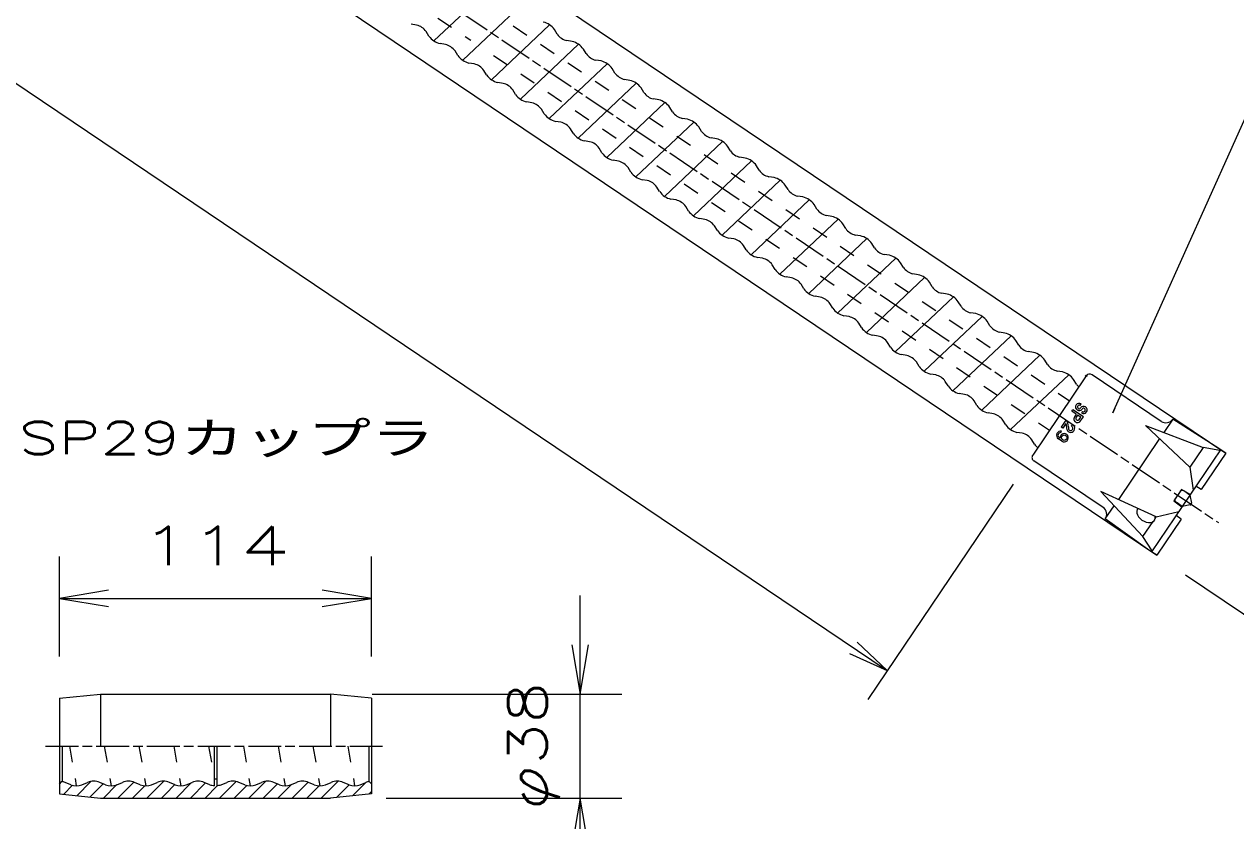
# Model space of a CAD drawing. Units: millimetres at full size; details may follow other scales. Extents: x -55 to 1935, y -55 to 1395.
# Drawn here: x 1101.9 to 1544.3, y 434.5 to 725.6 of the extents above; entities that cross this region are included whole.
import ezdxf
from ezdxf.enums import TextEntityAlignment as Align

# ---------------------------------------------------------------- set-up
doc = ezdxf.new("R2010")
doc.units = ezdxf.units.MM
doc.header["$PDMODE"] = 32
doc.header["$PDSIZE"] = 0.5
doc.linetypes.add('CHAIN', pattern=[18.5, 12, -1.5, 3.5, -1.5])
doc.linetypes.add('DASHED_SPACED', pattern=[12, 6, -6])
for name, color, linetype, lineweight in [('1 外形線', 7, 'Continuous', 25), ('2 細い実線', 3, 'Continuous', 25), ('3 隠れ線', 2, 'DASHED_SPACED', 25), ('4 中心線', 1, 'CHAIN', 25), ('6 寸法線', 4, 'Continuous', 25)]:
    doc.layers.add(name, color=color, linetype=linetype, lineweight=lineweight)
doc.styles.add('simplex.shx', font='')
doc.styles.get('simplex.shx').set_extended_font_data('simplex.shx')

# ---------------------------------------------------------------- blocks, each defined once
blk = doc.blocks.new('open_arrow')
at = {"color": 0, "linetype": 'Continuous', "lineweight": -2}
blk.add_lwpolyline([(7.5, 1.25), (0, 0), (7.5, -1.25)], dxfattribs=at)

msp = doc.modelspace()

# ---------------------------------------------------------------- linework, layer by layer
at = {"layer": '1 外形線'}
for p, q in [((1055.49, 896.019), (1540.581, 568.821)), ((1030.327, 858.712), (1515.417, 531.514)), ((1251.503, 719.476), (1272.704, 739.552)), ((1262.032, 712.374), (1283.233, 732.451)), ((1245.193, 725.258), (1243.27, 725.57)), ((1249.709, 721.227), (1248.699, 722.893)), ((1272.561, 705.272), (1293.762, 725.349)), ((1296.566, 721.932), (1295.556, 723.597)), ((1255.722, 718.156), (1253.799, 718.469)), ((1283.089, 698.171), (1304.291, 718.247)), ((1301.995, 719.254), (1300.072, 719.567)), ((1260.238, 714.126), (1259.228, 715.791)), ((1307.095, 714.83), (1306.085, 716.496)), ((1312.523, 712.153), (1310.601, 712.465)), ((1266.251, 711.054), (1264.328, 711.367)), ((1270.767, 707.024), (1269.757, 708.69)), ((1293.618, 691.069), (1314.819, 711.145)), ((1317.623, 707.728), (1316.613, 709.394)), ((1276.779, 703.952), (1274.857, 704.265)), ((1304.147, 683.967), (1325.348, 704.044)), ((1323.052, 705.051), (1321.129, 705.363)), ((1281.295, 699.922), (1280.285, 701.588)), ((1328.152, 700.627), (1327.142, 702.292)), ((1287.308, 696.851), (1285.385, 697.163)), ((1291.824, 692.82), (1290.814, 694.486)), ((1314.676, 676.865), (1335.877, 696.942)), ((1333.581, 697.949), (1331.658, 698.262)), ((1338.681, 693.525), (1337.671, 695.19)), ((1297.837, 689.749), (1295.914, 690.062)), ((1344.11, 690.847), (1342.187, 691.16)), ((1302.353, 685.719), (1301.343, 687.384)), ((1325.204, 669.764), (1346.406, 689.84)), ((1349.21, 686.423), (1348.2, 688.089)), ((1308.366, 682.647), (1306.443, 682.96)), ((1335.733, 662.662), (1356.935, 682.739)), ((1354.639, 683.746), (1352.716, 684.058)), ((1312.882, 678.617), (1311.872, 680.283)), ((1359.739, 679.321), (1358.729, 680.987)), ((1365.167, 676.644), (1363.244, 676.956)), ((1318.895, 675.546), (1316.972, 675.858)), ((1323.411, 671.515), (1322.4, 673.181)), ((1346.262, 655.56), (1367.463, 675.637)), ((1370.267, 672.22), (1369.257, 673.885)), ((1329.423, 668.444), (1327.501, 668.756)), ((1356.791, 648.458), (1377.992, 668.535)), ((1375.696, 669.542), (1373.773, 669.855)), ((1333.939, 664.413), (1332.929, 666.079)), ((1380.796, 665.118), (1379.786, 666.783)), ((1339.952, 661.342), (1338.029, 661.655)), ((1367.32, 641.357), (1388.521, 661.433)), ((1386.225, 662.44), (1384.302, 662.753)), ((1391.325, 658.016), (1390.315, 659.682)), ((1344.468, 657.312), (1343.458, 658.977)), ((1396.754, 655.339), (1394.831, 655.651)), ((1350.481, 654.24), (1348.558, 654.553)), ((1354.997, 650.21), (1353.987, 651.876)), ((1377.848, 634.255), (1399.05, 654.332)), ((1401.854, 650.914), (1400.844, 652.58)), ((1361.01, 647.139), (1359.087, 647.451)), ((1388.377, 627.153), (1409.579, 647.23)), ((1407.282, 648.237), (1405.36, 648.55)), ((1365.526, 643.108), (1364.516, 644.774)), ((1412.382, 643.813), (1411.372, 645.478)), ((1417.811, 641.135), (1415.888, 641.448)), ((1371.539, 640.037), (1369.616, 640.349)), ((1376.054, 636.007), (1375.044, 637.672)), ((1398.906, 620.051), (1420.107, 640.128)), ((1422.911, 636.711), (1421.901, 638.376)), ((1382.067, 632.935), (1380.145, 633.248)), ((1409.435, 612.95), (1430.636, 633.026)), ((1428.34, 634.033), (1426.417, 634.346)), ((1386.583, 628.905), (1385.573, 630.57)), ((1433.44, 629.609), (1432.43, 631.275)), ((1392.596, 625.833), (1390.673, 626.146)), ((1419.963, 605.848), (1441.165, 625.925)), ((1438.869, 626.932), (1436.946, 627.244)), ((1443.969, 622.507), (1442.959, 624.173)), ((1397.112, 621.803), (1396.102, 623.469)), ((1449.398, 619.83), (1447.475, 620.143)), ((1403.125, 618.732), (1401.202, 619.044)), ((1407.641, 614.701), (1406.631, 616.367)), ((1430.492, 598.746), (1451.694, 618.823)), ((1454.498, 615.406), (1453.488, 617.071)), ((1413.654, 611.63), (1411.731, 611.942)), ((1441.021, 591.644), (1462.222, 611.721)), ((1459.926, 612.728), (1458.004, 613.041)), ((1418.17, 607.6), (1417.159, 609.265)), ((1465.026, 608.304), (1464.016, 609.969)), ((1424.182, 604.528), (1422.26, 604.841)), ((1428.698, 600.498), (1427.688, 602.163)), ((1451.55, 584.543), (1472.751, 604.619)), ((1470.455, 605.627), (1468.532, 605.939)), ((1475.555, 601.202), (1474.545, 602.868)), ((1434.711, 597.426), (1432.788, 597.739)), ((1462.079, 577.441), (1483.28, 597.518)), ((1480.984, 598.525), (1479.061, 598.837)), ((1517.069, 580.458), (1491.783, 597.514)), ((1439.227, 593.396), (1438.217, 595.062)), ((1489.701, 597.109), (1470.129, 568.093)), ((1486.084, 594.1), (1485.074, 595.766)), ((1445.24, 590.325), (1443.317, 590.637)), ((1449.756, 586.294), (1448.746, 587.96)), ((1484.425, 584.127), (1484.811, 584.699)), ((1486.026, 583.046), (1484.425, 584.127)), ((1488.624, 582.126), (1484.811, 584.699)), ((1487.445, 586.24), (1487.831, 586.812)), ((1488.359, 584.098), (1487.973, 583.526)), ((1455.769, 583.223), (1453.846, 583.536)), ((1460.285, 579.193), (1459.275, 580.858)), ((1482.278, 580.945), (1480.528, 578.349)), ((1482.248, 579.666), (1481.1, 577.963)), ((1486.026, 583.046), (1485.378, 582.085)), ((1486.484, 582.738), (1485.964, 581.967)), ((1487.666, 581.94), (1486.484, 582.738)), ((1487.147, 581.17), (1487.666, 581.94)), ((1487.59, 580.593), (1488.624, 582.126)), ((1521.232, 581.267), (1517.969, 576.429)), ((1538.094, 570.499), (1521.232, 581.267)), ((1466.298, 576.121), (1464.375, 576.434)), ((1480.367, 576.346), (1480.694, 576.831)), ((1481.1, 577.963), (1480.528, 578.349)), ((1484.312, 578.652), (1484.698, 579.23)), ((1527.518, 563.761), (1511.262, 579.003)), ((1511.262, 579.003), (1532.342, 570.913)), ((1470.813, 572.091), (1469.803, 573.757)), ((1480.776, 573.239), (1479.491, 574.105)), ((1480.119, 574.318), (1479.786, 574.542)), ((1516.434, 574.153), (1501.428, 551.905)), ((1532.342, 570.913), (1527.518, 563.761)), ((1538.464, 569.796), (1532.342, 570.914)), ((1538.674, 570.107), (1527.49, 553.526)), ((1540.581, 568.821), (1531.634, 555.557)), ((1540.581, 568.821), (1538.094, 570.499)), ((1495.819, 548.955), (1470.534, 566.01)), ((1527.518, 563.761), (1528.737, 555.375)), ((1494.994, 554.884), (1510.391, 538.369)), ((1515.215, 545.522), (1494.994, 554.884)), ((1524.423, 555.596), (1521.627, 551.45)), ((1527.63, 553.734), (1524.423, 555.596)), ((1527.49, 553.527), (1525.252, 555.036)), ((1527.49, 553.527), (1528.057, 550.611)), ((1531.634, 555.557), (1529.727, 556.843)), ((1496.63, 544.792), (1499.893, 549.629)), ((1524.694, 549.381), (1513.51, 532.801)), ((1521.627, 551.45), (1524.554, 549.174)), ((1524.694, 549.381), (1522.456, 550.891)), ((1527.609, 549.948), (1524.694, 549.381)), ((1512.93, 533.192), (1496.63, 544.792)), ((1514.826, 544.944), (1515.215, 545.522)), ((1515.215, 545.522), (1523.447, 547.533)), ((1524.364, 544.779), (1515.417, 531.514)), ((1524.364, 544.779), (1522.457, 546.065)), ((1510.391, 538.369), (1514.075, 543.831)), ((1513.721, 533.112), (1510.391, 538.369)), ((1515.417, 531.514), (1512.93, 533.192)), ((1114.769, 479.325), (1129.769, 480.825)), ((1114.769, 479.325), (1114.769, 444.325)), ((1129.769, 480.825), (1213.769, 480.825)), ((1129.769, 480.825), (1129.769, 461.825)), ((1213.769, 480.825), (1213.769, 461.825)), ((1228.769, 479.325), (1213.769, 480.825)), ((1228.769, 479.325), (1228.769, 444.325)), ((1115.769, 461.825), (1115.769, 448.863)), ((1171.269, 461.825), (1171.269, 447.347)), ((1172.269, 461.825), (1172.269, 447.347)), ((1227.769, 461.825), (1227.769, 448.863)), ((1115.769, 448.975), (1114.769, 447.975)), ((1118.935, 447.715), (1116.838, 448.549)), ((1123.003, 447.715), (1125.101, 448.549)), ((1131.635, 447.715), (1129.538, 448.549)), ((1135.703, 447.715), (1137.801, 448.549)), ((1144.335, 447.715), (1142.238, 448.549)), ((1148.403, 447.715), (1150.501, 448.549)), ((1157.035, 447.715), (1154.938, 448.549)), ((1161.103, 447.715), (1163.201, 448.549)), ((1169.735, 447.715), (1167.638, 448.549)), ((1171.269, 449.825), (1172.269, 449.825)), ((1173.803, 447.715), (1175.901, 448.549)), ((1182.435, 447.715), (1180.338, 448.549)), ((1186.503, 447.715), (1188.601, 448.549)), ((1195.135, 447.715), (1193.038, 448.549)), ((1199.203, 447.715), (1201.301, 448.549)), ((1207.835, 447.715), (1205.738, 448.549)), ((1211.903, 447.715), (1214.001, 448.549)), ((1220.535, 447.715), (1218.438, 448.549)), ((1224.603, 447.715), (1226.701, 448.549)), ((1227.769, 448.975), (1228.769, 447.975)), ((1114.769, 444.325), (1129.769, 442.825)), ((1129.769, 442.825), (1213.769, 442.825)), ((1228.769, 444.325), (1213.769, 442.825))]:
    msp.add_line(p, q, dxfattribs=at)
msp.add_lwpolyline([(1508.673, 548.703), (1508.327, 548.222), (1508.163, 547.635), (1508.191, 546.976), (1508.408, 546.283), (1508.804, 545.594), (1509.354, 544.951), (1510.027, 544.388), (1510.786, 543.94), (1511.585, 543.631), (1512.38, 543.479), (1513.126, 543.493), (1513.778, 543.672), (1514.3, 544.006), (1514.663, 544.475), (1514.844, 545.053), (1514.835, 545.707)], dxfattribs=at)
msp.add_circle((1481.622, 574.494), 0.987, dxfattribs=at)
for centre, radius, start, end in [((1289.848, 719.546), 7, 35.36613, 76.63387), ((1243.806, 719.42), 6, 35.36605, 76.63008), ((1255.417, 725.279), 7, 215.36613, 256.63387), ((1301.459, 725.404), 6, 215.36383, 256.63395), ((1254.335, 712.319), 6, 35.36605, 76.63008), ((1300.376, 712.444), 7, 35.36613, 76.63387), ((1265.946, 718.177), 7, 215.36613, 256.63387), ((1311.988, 718.303), 6, 215.36383, 256.63395), ((1310.905, 705.342), 7, 35.36613, 76.63387), ((1264.864, 705.217), 6, 35.36605, 76.63008), ((1322.516, 711.201), 6, 215.36383, 256.63395), ((1276.475, 711.075), 7, 215.36613, 256.63387), ((1275.392, 698.115), 6, 35.36605, 76.63008), ((1321.434, 698.24), 7, 35.36613, 76.63387), ((1287.004, 703.974), 7, 215.36613, 256.63387), ((1333.045, 704.099), 6, 215.36383, 256.63395), ((1285.921, 691.013), 6, 35.36605, 76.63008), ((1331.963, 691.139), 7, 35.36613, 76.63387), ((1297.532, 696.872), 7, 215.36613, 256.63387), ((1343.574, 696.997), 6, 215.36383, 256.63395), ((1342.492, 684.037), 7, 35.36613, 76.63387), ((1296.45, 683.912), 6, 35.36605, 76.63008), ((1308.061, 689.77), 7, 215.36613, 256.63387), ((1354.103, 689.896), 6, 215.36383, 256.63395), ((1306.979, 676.81), 6, 35.36605, 76.63008), ((1353.02, 676.935), 7, 35.36613, 76.63387), ((1318.59, 682.669), 7, 215.36613, 256.63387), ((1364.632, 682.794), 6, 215.36383, 256.63395), ((1317.508, 669.708), 6, 35.36605, 76.63008), ((1363.549, 669.833), 7, 35.36613, 76.63387), ((1329.119, 675.567), 7, 215.36613, 256.63387), ((1328.036, 662.606), 6, 35.36605, 76.63008), ((1375.16, 675.692), 6, 215.36383, 256.63395), ((1374.078, 662.732), 7, 35.36613, 76.63387), ((1339.648, 668.465), 7, 215.36613, 256.63387), ((1385.689, 668.59), 6, 215.36383, 256.63395), ((1338.565, 655.505), 6, 35.36605, 76.63008), ((1384.607, 655.63), 7, 35.36613, 76.63387), ((1350.176, 661.363), 7, 215.36613, 256.63387), ((1396.218, 661.489), 6, 215.36383, 256.63395), ((1395.135, 648.528), 7, 35.36613, 76.63387), ((1349.094, 648.403), 6, 35.36605, 76.63008), ((1360.705, 654.262), 7, 215.36613, 256.63387), ((1406.747, 654.387), 6, 215.36383, 256.63395), ((1359.623, 641.301), 6, 35.36605, 76.63008), ((1405.664, 641.427), 7, 35.36613, 76.63387), ((1371.234, 647.16), 7, 215.36613, 256.63387), ((1417.275, 647.285), 6, 215.36383, 256.63395), ((1370.151, 634.199), 6, 35.36605, 76.63008), ((1416.193, 634.325), 7, 35.36613, 76.63387), ((1381.763, 640.058), 7, 215.36613, 256.63387), ((1380.68, 627.098), 6, 35.36605, 76.63008), ((1427.804, 640.184), 6, 215.36383, 256.63395), ((1426.722, 627.223), 7, 35.36613, 76.63387), ((1392.292, 632.956), 7, 215.36613, 256.63387), ((1438.333, 633.082), 6, 215.36383, 256.63395), ((1391.209, 619.996), 6, 35.36605, 76.63008), ((1437.251, 620.121), 7, 35.36613, 76.63387), ((1402.82, 625.855), 7, 215.36613, 256.63387), ((1448.862, 625.98), 6, 215.36383, 256.63395), ((1447.779, 613.02), 7, 35.36613, 76.63387), ((1401.738, 612.894), 6, 35.36605, 76.63008), ((1459.391, 618.878), 6, 215.36383, 256.63395), ((1413.349, 618.753), 7, 215.36613, 256.63387), ((1412.267, 605.792), 6, 35.36605, 76.63008), ((1458.308, 605.918), 7, 35.36613, 76.63387), ((1423.878, 611.651), 7, 215.36613, 256.63387), ((1469.919, 611.777), 6, 215.36383, 256.63395), ((1422.795, 598.691), 6, 35.36605, 76.63008), ((1468.837, 598.816), 7, 35.36613, 76.63387), ((1434.407, 604.549), 7, 215.36613, 256.63387), ((1433.324, 591.589), 6, 35.36605, 76.63008), ((1480.448, 604.675), 6, 215.36383, 256.63395), ((1479.366, 591.714), 7, 35.36613, 76.63387), ((1490.944, 596.27), 1.5, 56, 146), ((1444.935, 597.448), 7, 215.36613, 256.63387), ((1490.977, 597.573), 6, 215.36383, 228.35031), ((1443.853, 584.487), 6, 35.36605, 76.63008), ((1455.464, 590.346), 7, 215.36613, 256.63387), ((1487.092, 585.716), 1.323, 56, 326), ((1487.092, 585.716), 0.632, 56, 326), ((1488.713, 584.622), 1.323, 236, 146), ((1488.713, 584.622), 0.632, 236, 146), ((1454.382, 577.386), 6, 35.36605, 76.63008), ((1480.049, 578.668), 2.415, 356.95025, 24.39488), ((1480.126, 578.802), 3.037, 354.62284, 44.87266), ((1486.484, 581.339), 1.334, 146, 326), ((1486.556, 581.568), 0.713, 146.00002, 325.99998), ((1518.746, 582.946), 3, 236, 325.96794), ((1465.993, 583.244), 7, 215.36613, 256.63387), ((1464.911, 570.284), 6, 35.36605, 76.63008), ((1480.337, 575.36), 1.514, 76.38066, 236), ((1480.337, 575.36), 0.987, 88.29932, 236), ((1481.622, 574.494), 1.514, 236, 186.67341), ((1486.88, 578.397), 4.422, 178.14731, 192.05728), ((1483.982, 577.918), 1.495, 197.31907, 61.38549), ((1486.88, 578.397), 3.732, 178.14731, 191.51593), ((1483.982, 577.918), 0.805, 199.32567, 65.79697), ((1476.522, 576.142), 7, 215.36613, 229.44832), ((1471.372, 567.254), 1.5, 146, 236), ((1524.692, 554.207), 1, 56, 146), ((1494.142, 546.468), 3, 326, 56), ((1523.015, 551.72), 1, 146, 236), ((1527.584, 550.447), 0.5, 272.8713, 19.135), ((1114.619, 442.975), 6, 68.29614, 78.94994), ((1120.969, 452.825), 5.5, 248.29614, 291.70386), ((1127.319, 442.975), 6, 68.29614, 111.70386), ((1133.669, 452.825), 5.5, 248.29614, 291.70386), ((1140.019, 442.975), 6, 68.29614, 111.70386), ((1146.369, 452.825), 5.5, 248.29614, 291.70386), ((1152.719, 442.975), 6, 68.29614, 111.70386), ((1159.069, 452.825), 5.5, 248.29614, 291.70386), ((1165.419, 442.975), 6, 68.29614, 111.70386), ((1171.769, 452.825), 5.5, 248.29614, 264.78409), ((1171.769, 452.825), 5.5, 275.21591, 291.70386), ((1178.119, 442.975), 6, 68.29614, 111.70386), ((1184.469, 452.825), 5.5, 248.29614, 291.70386), ((1190.819, 442.975), 6, 68.29614, 111.70386), ((1197.169, 452.825), 5.5, 248.29614, 291.70386), ((1203.519, 442.975), 6, 68.29614, 111.70386), ((1209.869, 452.825), 5.5, 248.29614, 291.70386), ((1216.219, 442.975), 6, 68.29614, 111.70386), ((1222.569, 452.825), 5.5, 248.29614, 291.70386), ((1228.919, 442.975), 6, 101.05006, 111.70386)]:
    msp.add_arc(centre, radius, start, end, dxfattribs=at)
msp.add_point((1489.701, 597.109), dxfattribs=at)
msp.add_point((1489.701, 597.109), dxfattribs=at)
msp.add_point((1489.701, 597.109), dxfattribs=at)
at = {"layer": '2 細い実線'}
for p, q in [((1114.769, 447.948), (1115.698, 448.877)), ((1116.296, 444.172), (1119.618, 447.493)), ((1121.117, 443.69), (1126.318, 448.89)), ((1125.939, 443.208), (1130.784, 448.053)), ((1130.859, 442.825), (1135.779, 447.745)), ((1136.162, 442.825), (1141.982, 448.645)), ((1141.466, 442.825), (1145.979, 447.338)), ((1146.769, 442.825), (1152.647, 448.702)), ((1152.647, 448.702), (1152.916, 448.971)), ((1153.493, 444.246), (1156.983, 447.735)), ((1157.375, 442.825), (1163.034, 448.483)), ((1162.679, 442.825), (1168.186, 448.331)), ((1167.982, 442.825), (1172.536, 447.378)), ((1173.285, 442.825), (1179.315, 448.854)), ((1178.589, 442.825), (1183.23, 447.466)), ((1183.892, 442.825), (1189.983, 448.916)), ((1189.195, 442.825), (1194.384, 448.014)), ((1194.499, 442.825), (1199.511, 447.837)), ((1199.802, 442.825), (1205.585, 448.608)), ((1205.105, 442.825), (1209.611, 447.331)), ((1210.408, 442.825), (1216.549, 448.966)), ((1215.928, 443.04), (1220.583, 447.696)), ((1221.82, 443.63), (1226.765, 448.574)), ((1152.072, 442.825), (1153.493, 444.246)), ((1227.713, 444.219), (1228.769, 445.276))]:
    msp.add_line(p, q, dxfattribs=at)
at = {"layer": '3 隠れ線'}
for p, q in [((805.303, 1029.792), (1264.954, 719.753)), ((1280.514, 724.939), (1483.549, 587.99)), ((1273.244, 714.161), (1476.28, 577.212)), ((1527.49, 553.526), (1524.694, 549.381)), ((1118.443, 461.825), (1120.969, 447.325)), ((1131.143, 461.825), (1133.669, 447.325)), ((1143.843, 461.825), (1146.369, 447.325)), ((1156.543, 461.825), (1159.069, 447.325)), ((1169.243, 461.825), (1171.269, 450.195)), ((1181.943, 461.825), (1184.469, 447.325)), ((1194.643, 461.825), (1197.169, 447.325)), ((1207.343, 461.825), (1209.869, 447.325)), ((1220.043, 461.825), (1222.569, 447.325))]:
    msp.add_line(p, q, dxfattribs=at)
at = {"layer": '4 中心線'}
for p, q in [((494.164, 1247.498), (1537.923, 543.474)), ((1109.769, 461.825), (1233.769, 461.825))]:
    msp.add_line(p, q, dxfattribs=at)
at = {"layer": '6 寸法線'}
for p, q in [((564.934, 1064.126), (1417.034, 489.377)), ((1463.027, 557.564), (1409.933, 478.848)), ((1114.769, 494.565), (1114.769, 531.03)), ((1228.769, 494.565), (1228.769, 531.03)), ((1525.946, 524.413), (1572.347, 493.115)), ((1114.769, 515.79), (1228.769, 515.79)), ((1304.897, 406.825), (1304.897, 516.825)), ((1229.009, 480.825), (1320.137, 480.825)), ((1234.089, 442.825), (1320.137, 442.825))]:
    msp.add_line(p, q, dxfattribs=at)
for points in [[(1499.719, 584.385), (1551.64, 699.893), (1743.935, 699.893)], [(1500.103, 585.24), (1499.335, 583.53), (1500.103, 585.24)]]:
    msp.add_lwpolyline(points, dxfattribs=at)

# ---------------------------------------------------------------- block references
at = {"layer": '6 寸法線', "xscale": 2.4, "yscale": 2.4}
msp.add_blockref('open_arrow', (1114.769, 515.79), dxfattribs=at)
at = {"layer": '6 寸法線'}
for p, xscale, yscale, rotation in [((1228.769, 515.79), 2.4, 2.4, 180), ((1417.034, 489.377), 2, 2, 146), ((1304.897, 480.825), 2.4, 2.4, 90), ((1304.897, 442.825), 2.4, 2.4, 270)]:
    msp.add_blockref('open_arrow', p, dxfattribs=dict(at, xscale=xscale, yscale=yscale, rotation=rotation))

# ---------------------------------------------------------------- texts
at = {"layer": '6 寸法線', "style": 'simplex.shx', "width": 1.45}
msp.add_text('SP29カップラ', height=11.73, dxfattribs=at).set_placement((1251.752, 574.393), align=Align.MIDDLE_RIGHT)
at = {"layer": '6 寸法線', "style": 'simplex.shx', "width": 1.5}
msp.add_text('114', height=14.08, dxfattribs=at).set_placement((1171.769, 534.99), align=Align.MIDDLE_CENTER)
at = {"layer": '6 寸法線', "style": 'simplex.shx', "width": 1.25}
msp.add_text('φ38', height=14.08, rotation=90, dxfattribs=at).set_placement((1285.697, 461.825), align=Align.MIDDLE_CENTER)

doc.saveas('drawing.dxf')
